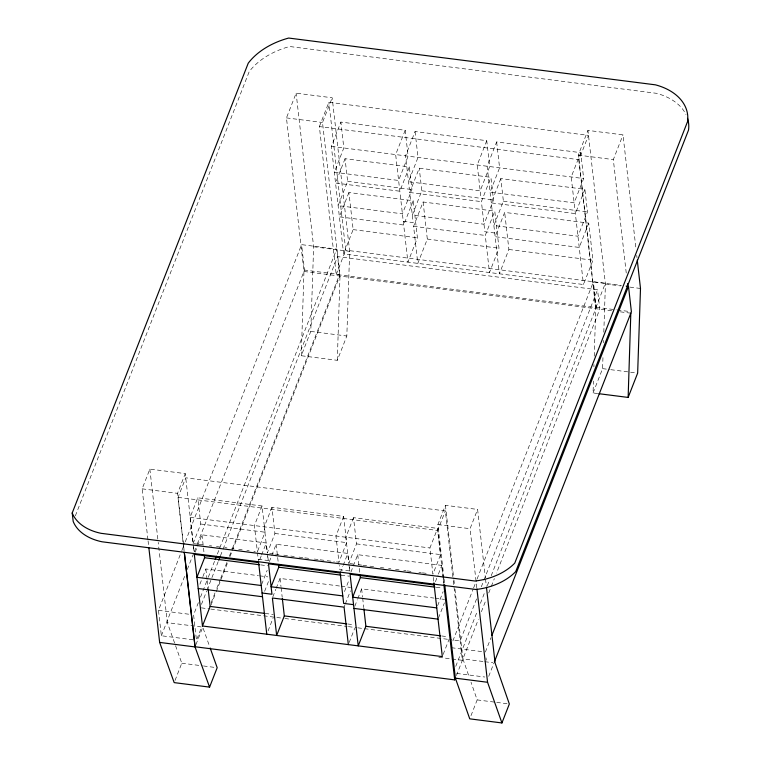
<?xml version="1.0" encoding="UTF-8"?>
<svg xmlns="http://www.w3.org/2000/svg" width="761" height="761" viewBox="0 0 761 761"><rect width="100%" height="100%" fill="white"/><g stroke="black" fill="none" stroke-linecap="round" stroke-linejoin="round"><path stroke-width="0.57" stroke-dasharray="3.81 2.85" d="M301.27 355.729L303.953 271.477L286.459 117.898L296.134 93.175L332.176 97.769L349.67 251.358L346.826 336.01L337.313 360.324L301.27 355.729L310.783 331.416L313.627 246.764L296.134 93.175M337.313 360.324L339.996 276.072L322.502 122.492L332.176 97.769M597.737 393.551L593.066 392.952L593.437 381.09M593.894 366.85L593.97 364.481M594.236 356.167L595.749 308.7L578.255 155.12L587.93 130.397L623.002 134.878L636.053 249.475M593.066 392.952L602.579 368.638L602.978 356.88M603.444 342.773L603.53 340.424M603.806 332.196L605.423 283.986L587.93 130.397M75.339 515.891L249.189 71.677A69.403 47.249 -6.5 0 1 289.627 46.516L656.42 93.308A56.723 38.611 -6.5 0 1 686.032 114.597M147.919 539.635L142.136 488.838L149.86 469.099L185.256 473.608L194.179 551.915M319.363 126.573L328.876 102.259L588.491 135.382L578.978 159.696L595.834 307.587L336.219 274.464L319.363 126.573L578.978 159.696M183.049 541.784L177.532 493.347L185.256 473.608M183.439 544.429L178.074 497.38L185.732 477.803L445.347 510.926L452.852 576.8M588.738 223.125L579.226 247.43L495.154 236.709L504.667 212.395L588.738 223.125L592.971 260.214L583.459 284.519L343.62 253.917L331.368 146.378L340.88 122.064L405.175 130.274L408.124 156.157L398.612 180.462L334.317 172.262L343.829 147.948L340.88 122.064M197.765 544.182L193.085 543.592L190.098 517.366L197.755 497.799L262.05 505.998L265.037 532.224L257.38 551.792L253.87 551.345M192.971 639.782L161.37 635.758L158.469 610.341L181.384 551.782M181.822 550.679L184.847 542.945M185.275 541.842L301.594 244.642L336.704 249.123L339.777 276.043L232.181 550.964M193.085 543.592L200.752 524.015L197.755 497.799M345.056 158.707L335.544 183.021L399.839 191.22L409.351 166.916L345.056 158.707L347.634 181.327L338.122 205.632L402.417 213.841L411.929 189.527L409.351 166.916M161.37 635.758L185.579 573.88M187.311 569.466L193.798 552.895M194.226 551.792L196.823 545.161M197.251 544.058L304.486 270.05L301.594 244.642M195.168 552.21L201.979 534.812L266.274 543.012L267.311 552.182M348.909 192.533L339.396 216.837L403.691 225.037L413.204 200.733L348.909 192.533L353.133 229.613L343.62 253.917M199.915 584.191L202.464 577.666M202.892 576.581L205.87 568.971L258.474 575.677M198.345 602.664L193.589 614.821L196.481 640.239L201.665 626.978L167.363 622.679L158.202 542.346M200.504 597.147L207.858 578.36M208.286 577.257L214.773 560.686M217.37 554.056L336.704 249.123M201.446 604.396L206.631 591.145M207.068 590.041L218.302 561.333M220.462 555.815L222.621 550.298M223.059 549.195L337.561 256.609L597.566 289.779L599.773 309.213L496.505 573.09M175.03 680.458L181.784 663.202L167.363 622.679M336.219 274.464L345.732 250.16L328.876 102.259M211.178 602.674L215.078 592.724M216.799 588.31L220.262 579.473M220.69 578.36L227.178 561.789M229.346 556.262L231.934 549.642M232.371 548.529L339.606 274.531L304.486 270.05M211.006 605.062L215.763 592.914M216.191 591.811L227.862 562.008M230.022 556.481L231.753 552.067M195.948 644.596L202.759 627.197M405.175 130.274L395.663 154.578L407.915 262.126L417.428 237.812L413.204 200.733M262.05 505.998L254.393 525.575L257.38 551.792M415.068 131.529L418.017 157.413L408.505 181.727L480.181 190.868L489.694 166.564L486.745 140.68L415.068 131.529L405.556 155.843L409.361 189.213M271.943 507.264L264.286 526.831L267.273 553.057L274.93 533.48L271.943 507.264L343.62 516.405L346.607 542.622L338.949 562.198L335.43 561.751M261.166 556.063L258.607 562.579L257.503 552.867M261.584 554.969L266.274 543.012M403.273 221.327L413.156 222.593L409.732 192.485L419.244 168.171L490.921 177.323L493.499 199.934L483.986 224.248L412.31 215.097L421.822 190.792L419.244 168.171M269.356 561.666L276.157 544.277L347.844 553.418L348.89 562.588M261.651 584.419L267.178 570.284M264.628 591.307L269.308 579.349M423.097 201.988L427.321 239.078L417.808 263.382L413.584 226.302L423.097 201.988L494.774 211.139L498.997 248.219L489.485 272.533L485.261 235.444L494.774 211.139M272.819 596.919L275.796 589.309M276.224 588.215L280.058 578.436L339.986 586.075M268.043 630.945L273.151 617.894M486.745 140.68L477.233 164.985L481.038 198.364M343.62 516.405L335.962 535.982L338.949 562.198M496.638 141.936L499.587 167.82L490.074 192.133L574.146 202.854L583.668 178.55L580.719 152.666L496.638 141.936L487.126 166.25L499.378 273.789L508.89 249.484L504.667 212.395M353.513 517.67L345.855 537.237L348.842 563.463L356.5 543.887L353.513 517.67L437.594 528.391L440.581 554.617L432.914 574.184L429.927 547.968L437.594 528.391M494.736 232.999L484.843 231.734L481.409 201.627L490.921 177.323M340.177 572.985L342.735 566.469M343.163 565.375L347.844 553.418M500.814 178.578L491.302 202.892L575.373 213.613L584.886 189.308L500.814 178.578L503.392 201.199L493.879 225.503L577.951 236.233L587.463 211.929L584.886 189.308M350.926 572.072L357.737 554.683L441.808 565.404L443.901 583.744M344.495 591.563L349.175 579.606M344.077 607.154L344.923 604.976M345.351 603.892L350.46 590.84M354.816 606.241L357.366 599.716M357.794 598.622L361.627 588.843L434.027 598.079M349.194 642.436L354.721 628.301M580.719 152.666L571.197 176.971L583.459 284.519M443.939 577.751L437.879 524.586L445.423 505.323L477.604 509.432L485.404 577.951M443.045 577.551L437.689 530.493L445.347 510.926M435.425 581.718L437.975 575.192M438.403 574.108L441.808 565.404M437.613 605.727L443.14 591.592M626.246 273.009L613.328 159.591L623.002 134.878M476.795 587.758L470.06 528.695L477.604 509.432M438.469 618.046L444.424 602.826M443.159 654.422L449.114 639.202M452.862 640.933L473.18 589.014M473.608 587.901L476.643 580.167M477.071 579.064L593.39 281.865L621.48 285.451M476.576 598.926L460.158 640.876L453.099 639.982M481.323 586.779L483.492 581.261M483.92 580.158L597.566 289.779M595.834 307.587L605.347 283.282L345.732 250.16M455.753 666.351L477.375 611.112M480.4 603.378L485.157 591.221M487.316 585.694L489.475 580.177M491.206 575.754L596.282 307.282L593.39 281.865M456.41 675.54L478.355 619.464M481.38 611.739L486.136 599.592M488.724 592.962L490.883 587.444M491.321 586.341L494.346 578.617M485.375 652.044L490.997 637.68M470.983 715.692L477.166 699.901L471.002 682.17M488.705 676.358L493.899 663.097M286.459 117.898L322.502 122.492M578.255 155.12L613.328 159.591M331.368 146.378L583.668 178.55M347.634 181.327L411.929 189.527M421.822 190.792L493.499 199.934M503.392 201.199L587.463 211.929M409.732 192.485L481.409 201.627M413.584 226.302L485.261 235.444M353.133 229.613L417.428 237.812M427.321 239.078L498.997 248.219M508.89 249.484L592.971 260.214M313.627 246.764L349.67 251.358M605.423 283.986L620.624 285.927M629.975 287.116L640.496 288.457M596.282 307.282L616.182 309.822M617.352 309.965L630.222 311.61M303.953 271.477L612.12 310.792M620.301 311.839L630.821 313.18M310.783 331.416L346.826 336.01M602.579 368.638L609.59 369.532M610.76 369.684L637.651 373.118M437.879 524.586L470.06 528.695M142.136 488.838L177.532 493.347M178.074 497.38L437.689 530.493M190.098 517.366L429.927 547.968M200.752 524.015L265.037 532.224M274.93 533.48L346.607 542.622M356.5 543.887L440.581 554.617M198.935 544.334L204.776 545.085M209.456 545.675L211.786 545.979M216.466 546.569L219.977 547.016M224.647 547.616L226.987 547.91M231.667 548.51L233.998 548.805M238.678 549.404L242.188 549.851M246.859 550.45L249.199 550.745M269.622 553.352L274.321 553.951M275.501 554.103L279.021 554.55M283.72 555.149L289.599 555.901M290.769 556.053L294.298 556.5M298.997 557.1L303.696 557.699M304.876 557.851L309.575 558.45M314.274 559.05L318.973 559.649M320.153 559.801L326.022 560.553M327.201 560.695L334.25 561.599M350.012 563.606L353.513 564.053M358.184 564.652L361.684 565.1M362.854 565.252L368.695 565.994M369.865 566.146L375.696 566.888M380.367 567.487L383.877 567.934M388.548 568.524L390.878 568.819M395.549 569.418L399.059 569.865M403.73 570.465L406.06 570.76M407.23 570.912L413.071 571.654M418.902 572.396L421.242 572.7M422.412 572.843L428.243 573.594M258.236 559.287L268.129 560.543L267.396 554.122M260.7 564.89L267.71 565.784M341.052 575.145L349.28 576.191M436.243 587.283L442.084 588.034M259.644 575.83L267.824 576.876M341.156 586.227L350.555 587.425M435.187 598.222L444.529 599.421M265.075 613.433L273.266 614.479M347.777 623.991L353.646 624.733M441.799 635.977L447.63 636.729M201.332 607.858L209.57 608.905M210.74 609.057L283.682 618.36M284.861 618.512L347.216 626.474M348.386 626.617L356.624 627.673M357.803 627.825L451.92 639.83M158.469 610.341L188.899 614.222M451.435 647.716L481.865 651.597M454.973 589.204L462.916 658.912L483.606 661.547M484.757 661.699L492.795 662.726M438.84 657.314L462.365 660.32L452.985 577.97M456.667 673.428L484.757 677.014M477.166 699.901L495.554 702.241M496.695 702.393L507.045 703.716M181.784 663.202L202.34 665.818M203.482 665.961L214.897 667.426M203.149 628.291L209.77 646.907M462.916 658.912L469.461 677.747M636.729 255.382L636.995 257.741M485.537 579.131L486.346 586.227M486.032 657.818L486.298 660.129M445.423 505.323L453.765 578.569M453.898 579.758L454.441 584.477M444.072 578.931L444.614 583.658M443.187 578.721L443.853 584.61M433.285 577.428L433.903 582.821M357.737 554.683L359.173 567.287M359.297 568.429L360.086 575.306M361.627 588.843L362.559 597.033M362.693 598.203L363.758 607.573M349.404 567.173L349.927 571.758M348.966 564.529L349.699 570.95L339.806 569.694L339.32 565.413M276.157 544.277L278.25 562.607M280.058 578.436L280.99 586.626M281.123 587.796L282.188 597.166M267.834 556.767L268.357 561.352M201.979 534.812L204.062 553.142M205.87 568.971L207.068 579.502M207.201 580.672L208 587.701M193.456 546.826L194.074 552.22M183.572 545.608L184.105 550.308M183.182 542.964L184.124 551.24M149.86 469.099L158.069 541.166M148.062 540.814L148.595 545.542"/><path stroke-width="1.14" d="M598.907 393.703L628.139 397.432L630.821 313.18M72.219 512.952L248.229 63.211A69.403 47.249 -6.5 0 1 288.666 38.05L655.449 84.842A56.723 38.611 -6.5 0 1 687.563 121.589L514.769 563.111A53.698 36.557 -6.5 0 1 475.026 581.024L101.061 533.318A47.743 32.495 -6.5 0 1 72.219 512.952L73.18 521.418A47.743 32.495 -6.5 0 0 102.031 541.784L475.986 589.49A53.698 36.557 -6.5 0 0 515.73 571.578L688.534 130.055A56.723 38.611 -6.5 0 0 687.525 118.326M204.329 555.435L204.585 557.727L196.928 577.304L261.223 585.504M215.201 559.582L216.505 556.262M218.73 560.229L220.034 556.919M433.903 582.821L442.312 656.6L202.474 625.999L210.141 606.431L208.134 588.871M148.871 547.901L159.639 642.417L174.183 682.617L209.579 687.126L217.18 667.711L210.16 648.001M278.507 564.9L278.773 567.192L271.116 586.769L342.792 595.911M282.321 598.336L284.319 615.896L276.662 635.464L272.39 598.003L344.077 607.154L348.338 644.605M360.086 575.306L360.343 577.599L352.685 597.176L436.757 607.896M363.891 608.743L365.889 626.303L358.231 645.87L350.07 574.251L434.151 584.981M184.371 552.667L195.092 646.764L454.707 679.887L455.563 677.709M491.863 635.473L628.5 286.345L626.16 286.05M494.327 661.994L631.392 311.763L628.5 286.345M628.139 397.432L637.651 373.118L640.496 288.457L637.271 260.11M444.747 584.838L455.382 678.165L469.746 718.841L501.927 722.95L509.337 704.001L495.097 663.012L486.479 587.406M204.585 557.727L259.53 564.738M278.773 567.192L341.052 575.145M360.343 577.599L435.073 587.14M262.079 593L271.962 594.255L268.5 563.844L340.177 572.985L343.649 603.406L353.542 604.662M198.212 588.538L262.497 596.748M353.96 608.41L438.041 619.14M210.141 606.431L263.905 613.29M284.319 615.896L346.597 623.839M365.889 626.303L440.629 635.835M455.382 678.165L487.563 682.275L501.927 722.95M159.639 642.417L195.035 646.936L209.579 687.126M627.464 283.644L627.73 286.003M476.928 588.938L487.563 682.275M443.853 584.61L454.707 679.887M266.769 634.198L258.607 562.579L194.321 554.379L202.474 625.999M184.267 552.419L195.035 646.936"/></g></svg>
